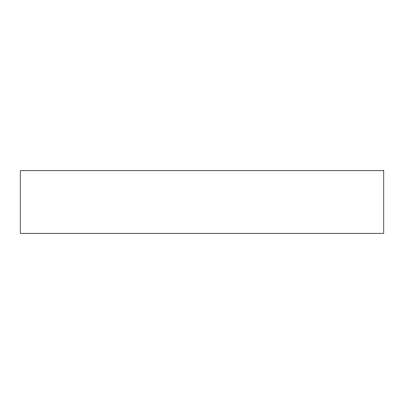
<?xml version="1.0" encoding="UTF-8"?>
<svg xmlns="http://www.w3.org/2000/svg" width="404" height="404" viewBox="0 0 404 404"><rect width="100%" height="100%" fill="white"/><g stroke="black" fill="none" stroke-linecap="round" stroke-linejoin="round"><path stroke-width="0.61" d="M383.8 170.756L20.2 170.756L20.2 233.244L383.8 233.244L383.8 170.756"/></g></svg>
